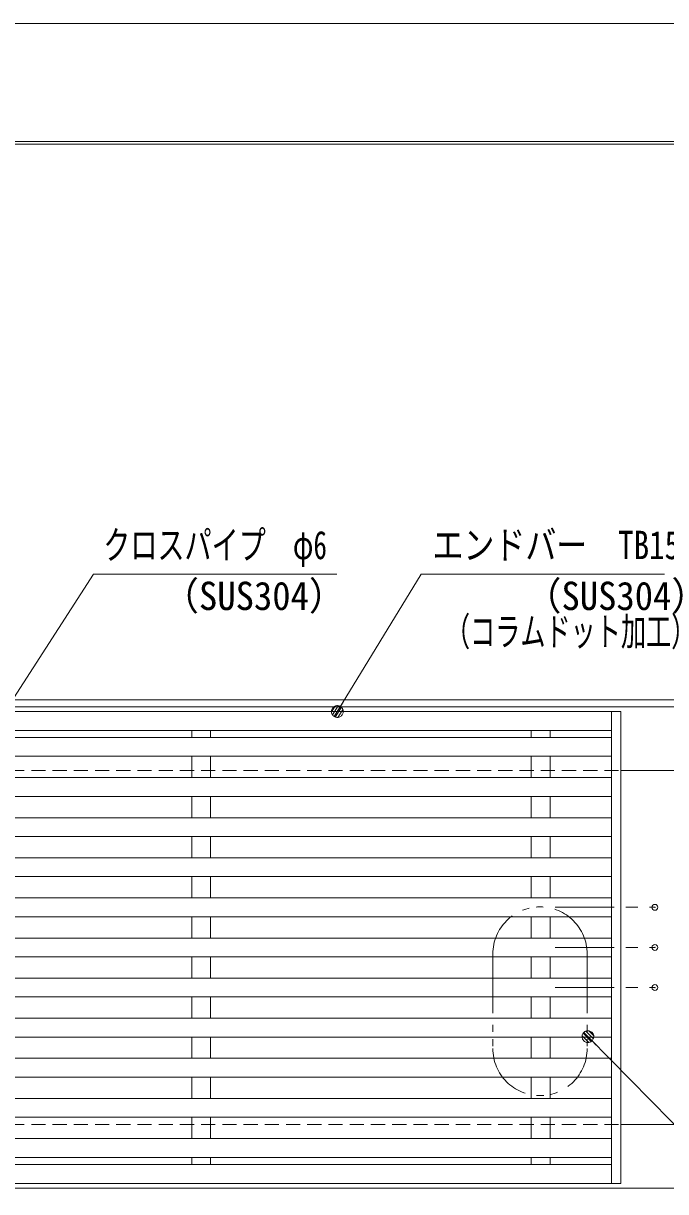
# Model space of a CAD drawing. Units: millimetres, scale not verified. Extents: x -1050 to 1050, y -742 to 742.
# Drawn here: x -276.2 to -3.8, y 247.3 to 742.5 of the extents above; entities that cross this region are included whole.
import ezdxf
from ezdxf.enums import TextEntityAlignment as Align

# ---------------------------------------------------------------- set-up
doc = ezdxf.new("R2010")
doc.units = ezdxf.units.MM
doc.header["$LTSCALE"] = 5
doc.header["$PDMODE"] = 32
doc.header["$PDSIZE"] = 2.5
for name, pattern in [('CHAIN1', [8, 5, -1, 1, -1]), ('DASHED1', [1.8, 1.2, -0.6]), ('DOUBLE_CHAIN1', [8.8, 5, -1, 0.6, -0.6, 0.6, -1])]:
    doc.linetypes.add(name, pattern=pattern)
for name, color, linetype, lineweight in [('0-0_7-図\u3000枠', 4, 'Continuous', 9), ('0-1_寸法注釈', 2, 'Continuous', 9), ('0-3_想像線', 134, 'DOUBLE_CHAIN1', 9), ('0-4_0', 2, 'Continuous', 9), ('0-5_DEFPOINTS', 134, 'Continuous', 9), ('0-6_枠', 7, 'Continuous', 9), ('0-7_蓋', 5, 'Continuous', 9), ('0-9_中心線', 6, 'CHAIN1', 9), ('0-A_溝開口', 4, 'DASHED1', 9)]:
    doc.layers.add(name, color=color, linetype=linetype, lineweight=lineweight)
doc.styles.add('ＭＳ ゴシック', font='')
doc.styles.get('ＭＳ ゴシック').set_extended_font_data('MS Gothic')

# ---------------------------------------------------------------- blocks, each defined once
blk = doc.blocks.new('_Dot')
at = {"layer": '0-4_0'}
for p, q in [((-2.5, 0), (-5, 0)), ((2.445, 0.5), (-2.445, 0.5)), ((1.997, 1.5), (-1.997, 1.5)), ((2.289, -0.995), (-2.289, -0.995)), ((1.499, -1.995), (-1.499, -1.995))]:
    blk.add_line(p, q, dxfattribs=at)
for points in [[(2.5, 0), (2.48, 0.313), (2.421, 0.622), (2.324, 0.92), (2.191, 1.204), (2.023, 1.469), (1.822, 1.711), (1.594, 1.926), (1.34, 2.111), (1.064, 2.262), (0.773, 2.378), (0.468, 2.456), (0.157, 2.495), (-0.157, 2.495), (-0.468, 2.456), (-0.773, 2.378), (-1.064, 2.262), (-1.34, 2.111), (-1.594, 1.926), (-1.822, 1.711), (-2.023, 1.469), (-2.191, 1.204), (-2.324, 0.92), (-2.421, 0.622), (-2.48, 0.313), (-2.5, 0), (0, 0)], [(-2.5, 0), (-2.48, -0.313), (-2.421, -0.622), (-2.324, -0.92), (-2.191, -1.204), (-2.023, -1.469), (-1.822, -1.711), (-1.594, -1.926), (-1.34, -2.111), (-1.064, -2.262), (-0.773, -2.378), (-0.468, -2.456), (-0.157, -2.495), (0.157, -2.495), (0.468, -2.456), (0.773, -2.378), (1.064, -2.262), (1.34, -2.111), (1.594, -1.926), (1.822, -1.711), (2.023, -1.469), (2.191, -1.204), (2.324, -0.92), (2.421, -0.622), (2.48, -0.313), (2.5, 0), (0, 0)]]:
    blk.add_lwpolyline(points, close=True, dxfattribs=at)

msp = doc.modelspace()

# ---------------------------------------------------------------- linework, layer by layer
at = {"layer": '0-0_7-図\u3000枠'}
msp.add_line((-973.75, 691.25), (998.75, 691.25), dxfattribs=at)
msp.add_lwpolyline([(-975, 692.5), (1000, 692.5), (1000, -692.5)], dxfattribs=at)
at = {"layer": '0-1_寸法注釈'}
msp.add_line((125.477, 147.866), (-36.084, 312.334), dxfattribs=at)
for points in [[(-143.255, 509.114), (-246.462, 509.114), (-342.24, 360.569)], [(-4.268, 509.114), (-107.475, 509.114), (-142.525, 451.687)]]:
    msp.add_lwpolyline(points, dxfattribs=at)
at = {"layer": '0-3_想像線'}
for p, q in [((-77.116, 348.026), (-77.116, 308.026)), ((-37.116, 348.026), (-37.116, 308.026))]:
    msp.add_line(p, q, dxfattribs=at)
for centre, start, end in [((-57.116, 348.026), 0, 180), ((-57.116, 308.026), 180, 0)]:
    msp.add_arc(centre, 20, start, end, dxfattribs=at)
at = {"layer": '0-5_DEFPOINTS'}
msp.add_lwpolyline([(-1050, -742.5), (-1050, 742.5), (1050, 742.5), (1050, -742.5)], close=True, dxfattribs=at)
for p in [(-8.407, 367.84), (-8.407, 350.84), (-8.407, 333.84)]:
    msp.add_point(p, dxfattribs=at)
at = {"layer": '0-6_枠'}
for p, q in [((-527.786, 455.84), (177.214, 455.84)), ((-524.786, 452.84), (175.378, 452.84)), ((-22.786, 425.84), (177.214, 425.84)), ((-22.786, 275.84), (177.214, 275.84)), ((-524.786, 248.84), (179.051, 248.84))]:
    msp.add_line(p, q, dxfattribs=at)
at = {"layer": '0-7_蓋'}
for p, q in [((-522.786, 450.84), (-22.786, 450.84)), ((-26.786, 450.84), (-26.786, 250.84)), ((-22.786, 450.84), (-22.786, 250.84)), ((-518.786, 442.84), (-26.786, 442.84)), ((-204.786, 442.84), (-204.786, 439.84)), ((-196.786, 442.84), (-196.786, 439.84)), ((-60.786, 442.84), (-60.786, 439.84)), ((-52.786, 442.84), (-52.786, 439.84)), ((-518.786, 439.84), (-26.786, 439.84)), ((-518.786, 431.84), (-26.786, 431.84)), ((-204.786, 431.84), (-204.786, 422.84)), ((-196.786, 431.84), (-196.786, 422.84)), ((-60.786, 431.84), (-60.786, 422.84)), ((-52.786, 431.84), (-52.786, 422.84)), ((-518.786, 422.84), (-26.786, 422.84)), ((-518.786, 414.84), (-26.786, 414.84)), ((-204.786, 414.84), (-204.786, 405.84)), ((-196.786, 414.84), (-196.786, 405.84)), ((-60.786, 414.84), (-60.786, 405.84)), ((-52.786, 414.84), (-52.786, 405.84)), ((-518.786, 405.84), (-26.786, 405.84)), ((-518.786, 397.84), (-26.786, 397.84)), ((-204.786, 397.84), (-204.786, 388.84)), ((-196.786, 397.84), (-196.786, 388.84)), ((-60.786, 397.84), (-60.786, 388.84)), ((-52.786, 397.84), (-52.786, 388.84)), ((-518.786, 388.84), (-26.786, 388.84)), ((-518.786, 380.84), (-26.786, 380.84)), ((-204.786, 380.84), (-204.786, 371.84)), ((-196.786, 380.84), (-196.786, 371.84)), ((-60.786, 380.84), (-60.786, 371.84)), ((-52.786, 380.84), (-52.786, 371.84)), ((-518.786, 371.84), (-26.786, 371.84)), ((-518.786, 363.84), (-26.786, 363.84)), ((-204.786, 363.84), (-204.786, 354.84)), ((-196.786, 363.84), (-196.786, 354.84)), ((-60.786, 363.84), (-60.786, 354.84)), ((-52.786, 363.84), (-52.786, 354.84)), ((-518.786, 354.84), (-26.786, 354.84)), ((-518.786, 346.84), (-26.786, 346.84)), ((-204.786, 337.84), (-204.786, 346.84)), ((-196.786, 337.84), (-196.786, 346.84)), ((-60.786, 337.84), (-60.786, 346.84)), ((-52.786, 337.84), (-52.786, 346.84)), ((-518.786, 337.84), (-26.786, 337.84)), ((-518.786, 329.84), (-26.786, 329.84)), ((-204.786, 320.84), (-204.786, 329.84)), ((-196.786, 320.84), (-196.786, 329.84)), ((-60.786, 320.84), (-60.786, 329.84)), ((-52.786, 320.84), (-52.786, 329.84)), ((-518.786, 320.84), (-26.786, 320.84)), ((-518.786, 312.84), (-26.786, 312.84)), ((-204.786, 303.84), (-204.786, 312.84)), ((-196.786, 303.84), (-196.786, 312.84)), ((-60.786, 303.84), (-60.786, 312.84)), ((-52.786, 303.84), (-52.786, 312.84)), ((-518.786, 303.84), (-26.786, 303.84)), ((-518.786, 295.84), (-26.786, 295.84)), ((-204.786, 286.84), (-204.786, 295.84)), ((-196.786, 286.84), (-196.786, 295.84)), ((-60.786, 286.84), (-60.786, 295.84)), ((-52.786, 286.84), (-52.786, 295.84)), ((-518.786, 286.84), (-26.786, 286.84)), ((-518.786, 278.84), (-26.786, 278.84)), ((-204.786, 269.84), (-204.786, 278.84)), ((-196.786, 269.84), (-196.786, 278.84)), ((-60.786, 269.84), (-60.786, 278.84)), ((-52.786, 269.84), (-52.786, 278.84)), ((-518.786, 269.84), (-26.786, 269.84)), ((-518.786, 261.84), (-26.786, 261.84)), ((-518.786, 258.84), (-26.786, 258.84)), ((-204.786, 258.84), (-204.786, 261.84)), ((-196.786, 258.84), (-196.786, 261.84)), ((-60.786, 258.84), (-60.786, 261.84)), ((-52.786, 258.84), (-52.786, 261.84)), ((-522.786, 250.84), (-22.786, 250.84))]:
    msp.add_line(p, q, dxfattribs=at)
at = {"layer": '0-9_中心線'}
for p, q in [((-50.664, 367.84), (-8.407, 367.84)), ((-50.664, 350.84), (-8.407, 350.84)), ((-50.664, 333.84), (-8.407, 333.84))]:
    msp.add_line(p, q, dxfattribs=at)
at = {"layer": '0-A_溝開口'}
for p, q in [((-497.786, 425.84), (-22.786, 425.84)), ((-497.786, 275.84), (-22.786, 275.84))]:
    msp.add_line(p, q, dxfattribs=at)

# ---------------------------------------------------------------- block references
at = {"layer": '0-1_寸法注釈'}
for p, rotation in [((-143.057, 450.84), 237.88131), ((-36.785, 313.047), 134.48918)]:
    msp.add_blockref('_Dot', p, dxfattribs=dict(at, rotation=rotation))

# ---------------------------------------------------------------- texts
at = {"layer": '0-1_寸法注釈', "color": 7, "style": 'ＭＳ ゴシック'}
for s, height, width, p in [('クロスパイプ\u3000φ6', 12.03, 0.7, (-242.296, 511.801)), ('エンドバー\u3000TB15H', 12.03, 0.8, (-102.698, 511.801)), ('（SUS304）', 12.02, 0.95, (-217.283, 490.246)), ('（SUS304）', 12.02, 0.95, (-63.588, 490.246)), ('（コラムドット加工）', 12.02, 0.65, (-97.404, 475.113))]:
    msp.add_text(s, height=height, dxfattribs=dict(at, width=width)).set_placement(p, align=Align.BOTTOM_LEFT)

doc.saveas('drawing.dxf')
